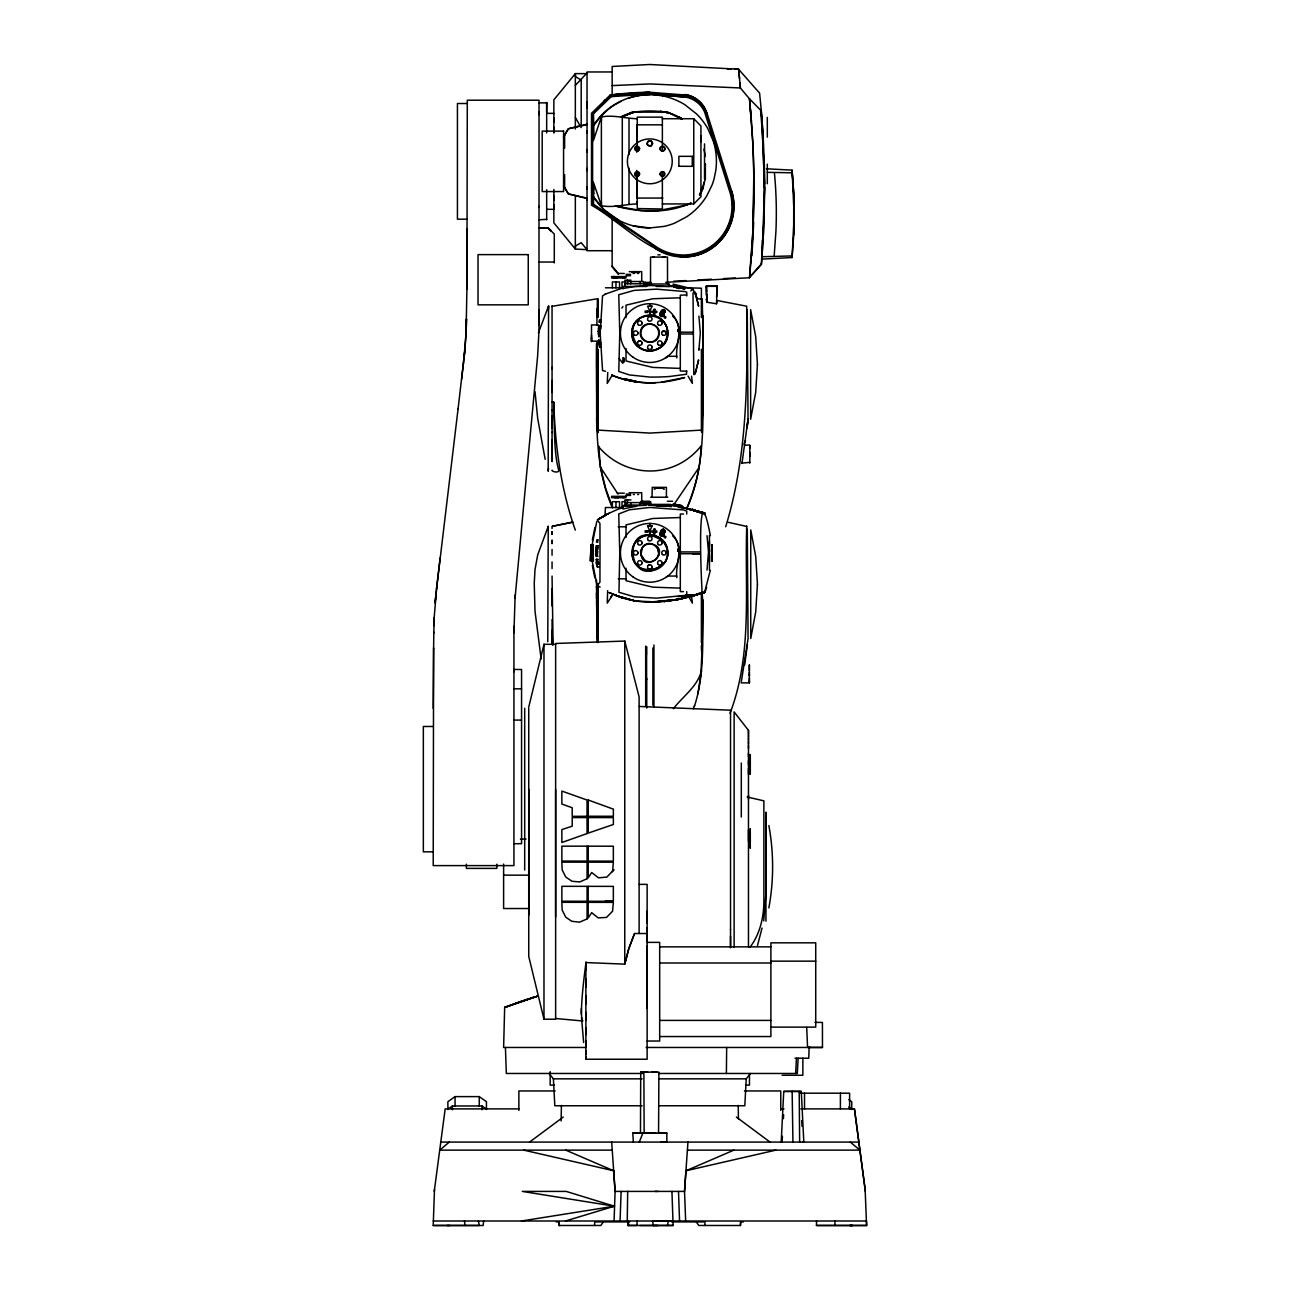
<?xml version="1.0" encoding="UTF-8"?>
<svg xmlns="http://www.w3.org/2000/svg" width="1290" height="1290" viewBox="0 0 1290 1290"><rect width="100%" height="100%" fill="white"/><g stroke="black" fill="none" stroke-linecap="round" stroke-linejoin="round"><path stroke-width="1.5" d="M483.637 1221.001L483.137 1225.484L433.214 1225.484L434.488 1189.461M513.936 671.687L513.936 669.478L521.563 669.478L521.563 843.708L513.936 843.708M513.936 632.809L515.049 598.205L537.624 355.959L538.978 331.03L539.043 100.201L467.303 100.201L466.916 289.137L467.303 228.604M528.739 915.142L528.739 789.158M539.043 114.713L539.043 111.795M539.043 325.274L539.043 309.632M539.043 207.464L539.043 206.287M539.043 102.861L546.67 102.861M539.043 219.784L546.67 219.364M546.67 111.891L546.67 105.506M552.056 410.575L552.056 367.36M552.056 644L552.056 637.099M552.056 619.539L552.056 641.872M552.056 588.595L552.056 606.106M552.056 539.994L552.056 543.542L552.056 540.945M552.056 432.215L552.056 461.498L552.056 439.809M552.056 409.72L552.056 432.569M552.056 392.434L552.056 380.389M575.308 530.109C560.876 489.039 554.99 445.566 553.829 402.206L552.056 402.125L553.732 402.061C554.603 423.265 553.539 452.871 558.828 470.56M553.845 208.867L553.845 204.82M553.845 200.353L553.845 195.499M553.845 132.354L553.845 127.178M553.845 122.324L553.845 117.858M553.845 113.81L553.845 99.846L575.34 73.611L587.031 73.643M555.635 917.029L555.635 789.496M585.87 1056.978L585.87 1059.235L647.129 1059.235L647.129 945.586M585.87 1054.462L585.87 1050.834M585.87 1046.255L585.87 1040.82M585.87 1034.612L585.87 1027.711M585.87 1020.245L585.87 1012.327M585.87 1004.071L585.87 995.638M585.87 987.124L585.87 978.691M585.87 970.467L585.87 962.566L624.763 964.13L628.81 948.569L634.551 933.525L647.129 933.525L647.129 942.377L659.674 942.377L659.674 1041.03L647.129 1041.03M587.031 200.24L587.031 71.982L612.153 71.95M587.031 189.114L587.031 186.969M587.031 170.635L587.031 168.393M587.031 151.833L587.031 149.592M587.031 133.354L587.031 131.225M587.031 108.07L587.031 101.668M591.513 340.689L591.513 339.657M591.513 339.851L591.513 337.69M591.513 338.835L591.513 336.222M591.513 335.884L591.513 335.013M596.544 587.788L596.528 580.29M597.351 425.345L597.351 422.636L598.189 432.634L597.351 422.556L597.351 431.182M597.351 388.967L597.351 341.366M597.351 624.618L597.351 638.792L596.609 601.221M597.351 617.249L597.351 612.589M597.351 607.687L597.351 601.092M597.351 594.222L597.351 583.725M597.351 350.3L597.351 419.089L597.351 402.029M627.488 280.172L627.488 283.768L627.391 281.526L643.533 281.526L643.533 283.768M630.794 283.768L630.794 281.526M639.114 933.525L639.114 696.923L624.763 641.066L555.635 643.468L555.635 1019.245L543.977 1019.181L528.739 956.438L528.739 708.274M640.13 504.841L640.13 502.6M645.677 705.759L645.677 646.113M646.758 708.081L646.758 678.459M647.129 931.525L647.129 927.72M647.129 923.06L647.129 911.175M650.079 315.147L649.902 311.374L647.58 306.182L649.563 306.182L650.063 303.714L650.079 306.182L652.047 306.182L649.741 311.374L649.741 315.147A17.931 17.931 0 0 0 634.325 342.14A17.931 17.931 0 0 0 665.301 342.14A17.931 17.931 0 0 0 650.079 315.147L650.079 310.938M649.563 530.674L649.563 534.882A17.931 17.931 0 0 0 634.325 561.876A17.931 17.931 0 0 0 665.301 561.876L667.172 557.393A17.657 17.641 -86.4 0 0 667.527 550.024C665.656 532.577 639.453 529.803 633.535 546.283C623.312 583.322 684.748 571.744 663.028 541.332C618.749 511.55 626.698 599.06 665.285 561.908A17.931 17.931 0 0 0 650.079 534.899L650.079 530.674M649.741 531.109L650.079 534.899M652.869 705.195L652.869 648.015M653.949 707.243L653.949 644.984M694.81 372.262L695.246 373.89L693.794 374.648L693.02 293.362L693.956 291.476L695.246 292.282L694.681 294.072M702.276 592.239L702.276 639.195L702.986 605.865M702.276 432.65L702.276 428.683M702.276 431.876L702.276 422.54L701.502 432.166M703.179 342.672L703.179 343.479M703.179 339.722L703.179 341.592M703.179 345.559L703.179 344.575M703.179 318.727L703.179 319.694M706.372 288.267L706.323 286.009L706.694 291.75M709.452 554.845L709.452 570.115M709.452 551.846L709.452 548.895M709.452 543.09L709.452 546.073M709.452 542.445L709.452 541.623M711.903 544.686L712.08 561.263L712.048 554.732L712.08 555.651M712.08 557.586L712.096 556.329M730.527 946.36L730.527 929.493M746.684 528.852L746.684 526.062M706.581 299.828L706.323 298.99L706.839 302.247L716.547 303.763L717.079 300.489L746.684 306.214L746.684 307.955C747.587 381.276 747.442 455.95 725.69 526.755M747.249 309.568L748.023 419.363L742.008 463.142L749.812 462.336M748.474 795.333L748.474 946.795M748.474 768.534L748.474 799.22M748.474 753.473L748.474 774.452M748.474 748.555L748.474 741.282M748.474 740.25L748.474 734.978M748.474 734.3L748.474 730.382L734.123 711.903L734.123 947.183M748.474 730.382L748.474 732.301M747.313 530.029L748.071 638.534L741.169 682.878L749.361 682.878L749.361 667.93M749.361 672.187L749.361 673.267M749.812 456.079L749.812 455.805M749.812 452.355L749.812 455.838L749.812 453.596M749.812 448.178C752.586 440.664 740.283 450.258 745.507 440.567M745.878 1085.132L749.458 1085.132L749.474 1073.602M750.264 839.838L750.264 847.998L750.264 828.97L750.264 841.532L750.264 835.404M750.264 767.163L750.264 774.081L750.264 754.94L750.264 773.307M765.954 815.554L765.954 812.378L765.809 895.325L763.745 920.834M765.841 815.07L765.841 812.313L765.954 921.173M767.308 164.153L767.308 183.728M552.056 470.221C550.637 469.931 555.426 473.575 558.618 471.366M601.398 202.175L601.382 205.739C613.653 208.013 625.263 204.191 637.26 203.933L637.26 201.369M667.527 283.994L667.494 257.081L650.547 257.081L650.515 283.994M700.922 141.852L700.938 135.966M703.179 349.267L703.179 350.251L703.179 315.921L703.179 316.921M705.356 156.509L703.985 149.06M749.812 445.356L749.812 446.388M750.264 757.101L750.264 754.989M433.214 708.436L433.601 647.919L433.214 865.606L513.936 865.606L513.936 626.295M547.766 641.759L548.234 526.368L537.737 554.764L535.028 569.454L534.237 583.274L535.011 611.218L541.155 659.013M658.561 1133.104L658.9 1072.119L640.727 1072.119L640.469 1133.104L655.723 1133.104M649.886 534.882L649.886 531.141L652.047 525.917L650.079 525.917C649.241 519.548 651.498 528.174 647.58 525.917L649.821 531.303M749.361 682.878L749.361 678.024M548.556 308.874L548.572 305.988L538.398 332.885M591.578 554.732L591.497 557.087L591.223 554.781M703.034 605.123C700.776 581.838 696.487 463.658 710.371 535.656M548.234 527.739L548.234 526.368M596.641 343.801L596.577 376.519M649.563 306.182L649.902 303.714M703.034 599.947C701.889 635.438 705.63 672.042 694.391 706.356M716.547 303.763L716.982 286.332L706.42 286.332L706.823 300.635M748.474 756.44L748.474 745.33M738.67 69.644L740.396 87.978L749.522 98.862L751.409 121.083A526.61 299.377 90 0 1 753.779 177.069L752.86 231.41L749.506 277.753L665.737 282.333M738.235 1105.401L738.428 1119.027M592.771 544.686L592.594 560.973L592.545 544.686M726.399 1073.474L726.657 1047.464M761.81 117.39L764.615 186.566L762.148 254.807L761.374 264.369L749.506 277.753L751.409 255.42A525.836 299.586 90 0 0 752.876 143.529L749.522 98.862L761.277 110.843L763.116 136.369M433.601 648.128L433.827 632.197M466.916 288.783L466.045 334.513L463.497 362.99M627.246 1221.001L627.682 1191.412M703.179 344.817L703.179 347.445M753.876 188.856L753.247 221.977M433.811 633.035L434.166 617.684M597.27 553.442L595.577 553.636L596.351 556.587L596.061 549.556L597.883 549.33M466.351 325.935L466.48 318.807L466.045 334.513M614.088 1221.001L615.088 1191.412L613.685 1170.772L565.746 1150.132M658.739 553.668L657.658 548.492L654.997 545.509M702.276 350.799L702.276 419.347L703.066 354.234M581.338 1008.603L581.322 1014.069M686.667 295.926L686.764 292.233L684.974 291.54L656.449 289.154L634.196 290.395L618.781 294.733L619.764 333.094L618.781 371.456L629.439 374.939L649.805 377.067A64.806 17.705 -1.4 0 0 669.639 376.486L686.49 374.229L686.683 370.972M716.611 296.877L717.079 286.009L717.03 288.267M759.6 93.444C765.647 150.188 765.938 207.497 761.374 264.369L761.406 264.16M433.214 1221.001L866.412 1221.001L866.654 1225.484L816.457 1225.484L816.57 1221.001M700.986 673.138L702.195 644.968M761.423 259.145L792.076 257.532L793.705 235.167L793.753 193.581L792.076 170.151L766.405 168.78M686.699 514.033L686.78 511.13L683.313 509.921L649.821 507.454L629.407 509.808L618.749 513.952L619.764 552.829L618.974 592.287L634.229 596.786L656.449 598.157L684.829 595.416L686.78 594.529L686.699 591.626M703.179 324.596L703.179 326.451M598.721 446.856C625.166 478.026 673.412 480.251 700.889 446.211C700.905 467.448 694.939 488.152 687.006 507.696M433.924 625.666L434.15 617.781M742.024 462.288L742.008 463.142M806.702 1027.404L807.572 1047.464M597.077 317.421L597.351 309.697L597.351 316.34M623.812 358.588L623.683 362.442L623.844 357.733M466.351 325.806L465.045 348.719L458.047 409.107M622.941 357.653L622.747 363.296L619.152 358.427M620.071 1221.001L621.119 1191.412M680.249 554.603L680.249 551.056M793.705 235.167L793.753 193.581M809.136 1047.464L808.765 1058.219L795.027 1058.219M593.997 184.873L593.819 189.598M593.674 192.952L593.497 204.175L655.949 246.583A48.697 48.697 0 0 0 729.737 191.63L704.55 111.891A25.655 25.655 0 0 0 685.651 97.105L649.821 94.073L611.154 96.653L593.497 113.778L593.997 137.869M561.134 1120.978L561.408 1105.401M597.157 314.808L597.351 310.745M637.163 1221.001L636.954 1225.452L627.859 1225.484L628.182 1221.001L628.794 1225.484L673.122 1225.468L671.945 1191.412M599.947 331.901L598.238 331.659L598.641 326.064L601.237 326.064M763.357 235.667L764.615 187.614M781.208 1142.085L783.74 1091.421L792.157 1091.356L801.284 1091.421L803.815 1142.085L802.961 1142.085M795.656 1073.474L796.43 1058.219M704.985 170.941L705.372 163.685L705.356 179.278L699.696 194.822M750.57 1073.474L746.233 1078.843L744.814 1105.756L659.464 1105.756M696.31 1221.904L698.777 1225.484L740.46 1225.484L740.637 1221.904L743.379 1221.904M740.46 1225.484L740.637 1221.904M798.123 1058.219L797.301 1073.474L658.642 1073.474M782.046 1142.085L782.385 1136.216M783.417 1118.656L783.643 1114.754M660.996 534.366C664.995 530.287 659.867 536.995 662.367 535.076M434.15 617.975L436.649 587.95L458.127 408.43M597.383 554.539L597.77 551.217L595.625 551.394L595.803 548.589L596.077 545.799L597.947 545.799M669.962 505.551C672.106 507.712 640.953 504.793 649.87 504.39L670.445 504.39M599.157 327.999L599.286 326.064M591.981 545.557L596.77 521.579M594.529 1225.484L594.771 1221.904L629.617 1221.904M733.881 1150.132L685.941 1170.772L684.538 1191.412L685.651 1221.001M687.957 1142.085L684.506 1191.412L615.088 1191.412L611.686 1142.085M774.21 255.356L775.919 231.41A404.786 389.854 87.2 0 0 774.468 173.441M597.028 547.734L597.157 545.799L598.544 545.799M637.824 333.771L637.905 332.739M641.969 323.774L642.033 322.758M641.969 343.753L642.033 342.721M651.95 347.897L652.031 346.865M637.824 553.507L637.905 552.475M641.969 543.509L642.033 542.493M641.969 563.488L642.033 562.472M661.947 323.774L662.012 322.758M661.947 343.753L662.012 342.721M666.075 333.771L666.156 332.739M651.95 567.632L652.031 566.6M661.947 543.509L662.012 542.493M661.947 563.488L662.012 562.472M666.075 553.507L666.156 552.475M596.061 549.556L596.206 547.734L598.415 547.734M765.841 858.882L765.841 851.158M597.431 549.556L597.576 547.734M612.685 870.766L613.347 862.204L588.224 862.171L588.208 877.829L591.675 872.508L598.496 877.813L606.864 877.087L613.943 869.686L611.686 872.153M750.877 262.499L751.409 255.501M664.028 531.029L665.253 531.996L665.366 531.141C661.028 523.869 656.675 540.413 663.899 535.318C665.237 532.512 658.69 528.191 665.269 531.996L663.399 529.303M834.727 1225.468L835.098 1221.001M515.049 598.205L515.355 594.577M548.508 468.383L548.185 471.237L548.572 305.988M635.131 286.445L622.909 288.492M622.876 288.799L623.086 286.445L646.693 286.445M600.124 587.063L597.318 585.708L599.947 582.129L599.995 552.813L599.947 523.514L597.318 519.951L605.042 515.226L605.413 507.534L622.957 507.534M792.076 257.532L794.205 216.607L792.076 170.151L793.769 193.758M435.101 602.656L435.746 595.916M435.085 602.946L436.649 587.934M662.721 313.099L662.673 315.034L660.996 314.631L662.06 312.922L662.979 314.373L661.19 315.163M464.223 356.733L465.045 348.735M701.567 431.666L701.679 430.521M701.534 651.901L702.276 643.033L702.276 647.644M436.584 588.498L440.116 557.925M461.594 379.341L463.513 362.829M747.41 644.484L744.669 664.947M434.246 1191.412L445.179 1108.9L518.87 1108.9M599.528 322.242L599.802 320.178M706.323 294.975L706.323 289.589M597.318 541.977L597.625 539.913M658.513 554.99L658.303 556.345L659.013 552.717M768.856 907.918C773.855 880.748 773.839 852.722 768.856 825.552M702.695 405.786L702.405 416.251M598.431 331.901L598.737 336.851L598.689 327.999L601.092 327.999M665.35 311.632C657.223 309.955 667.51 312.454 663.092 316.389C655.014 317.082 663.882 305.762 665.285 311.1M710.322 570.325L704.534 592.578L678.072 599.399L649.596 602.107L657.062 601.93L653.256 602.043M705.195 591.804L705.05 590.82M575.34 247.809L575.566 246.616M697.842 693.939L701.486 670.639C697.664 686.361 682.91 696.374 673.348 708.694M699.148 348.881L698.857 350.203L700.325 333.094L698.922 316.179M701.921 428.151L702.131 425.249M592.352 540.107L594.916 527.578M667.43 1225.484L668.333 1221.033L672.316 1221.001M704.421 181.842L703.211 187.743L699.809 194.548M661.56 532.899L662.963 533.093L662.221 535.189M695.632 372.31L698.616 359.878L695.31 373.229M664.157 315.066L664.124 313.067A1.838 1.838 0 0 0 662.802 312.051C660.528 311.18 664.56 310.358 665.269 312.261C662.367 302.86 655.981 321.661 664.157 315.066L663.673 315.889M528.739 707.097L543.977 644.307L555.635 644.307M762.051 928.074L757.504 945.441M595.883 551.62C597.044 549.024 596.319 558.022 595.916 553.426M706.646 587.192L705.146 591.949L691.859 596.27L678.072 599.447L653.482 602.107L678.072 599.447L704.663 592.513L691.859 596.125L700.164 592.884M597.351 414.719L597.351 419.089M765.841 814.135L765.841 812.652M593.319 140.707L601.382 116.938C613.653 114.665 625.263 118.487 637.26 118.728M693.31 708.823L694.536 705.549M687.135 507.986C707.968 460.788 701.825 408.269 703.098 358.185A66.048 1.725 90 0 0 702.453 312.454L702.276 298.748M730.043 713.257C752.57 654.385 744.733 589.627 746.684 527.997M639.26 1142.069L642.888 1133.088L632.777 1133.104L633.374 1142.085M707.001 570.099L708.516 552.072L707.049 535.705M699.986 194.403L702.856 188.856M634.551 933.525L628.81 948.569L624.763 964.13L624.763 641.066M705.033 514.839L705.195 513.855M642.13 548.202L641.033 554.652L644.629 560.134M577.63 126.436L568.39 128.774L563.569 136.772L568.39 128.774L587.031 124.662M612.573 374.681L607.235 383.404L607.751 372.488M699.18 467.27L673.702 504.841M662.399 530.883L661.738 531.932L663.737 532.286L664.366 533.738L662.544 536.366M621.877 308.1L622.876 306.552M593.497 125.791L600.801 116.261L608.558 109.053A67.145 67.145 0 0 1 615.298 104.377L620.942 101.313M750.151 947.054C760.794 932.896 764.309 914.836 763.874 897.437L763.874 800.832L747.168 796.994M603.317 1221.904L600.85 1225.484L559.167 1225.484L558.989 1221.904L556.248 1221.904M669.026 285.235L684.651 288.637L673.38 286.332L679.185 287.444M699.422 194.774L701.486 191.904M610.783 596.818L611.621 595.77M587.031 72.998L575.34 85.366M662.189 531.158L663.786 530.641M661.689 532.802L661.286 534.995M752.054 274.383L761.423 263.934M690.747 290.895L693.214 289.105L694.036 292.266M597.867 556.442L596.98 554.313M661.689 529.738L659.674 534.544L662.657 536.334M691.295 510.034L692.601 508.889M678.879 166.345L678.879 156.332L692.504 156.332L692.504 166.345L678.959 166.265M692.504 156.332L692.504 166.345M662.367 203.933L693.762 203.933L700.938 196.757L700.938 125.904L693.762 118.728L662.367 118.728M707.162 113.859A27.832 27.832 0 0 0 688.376 95.25L649.821 92.283L610.267 94.96L591.513 113.31L591.513 205.223C627.101 224.799 672.38 281.059 716.095 244.923C731.253 231.894 737.509 210.141 731.624 191.033L707.226 113.826L703.889 106.764A27.767 27.558 14.2 0 0 692.101 96.605M604.107 100.991L605.252 99.862M685.796 96.234A26.493 26.493 0 0 1 703.002 107.376L705.388 111.569L730.575 191.355A49.584 49.584 0 0 1 655.433 247.325L592.61 204.659L592.61 113.391L610.734 95.815L649.821 93.186L685.796 96.266M449.307 1142.085L439.729 1150.132L612.234 1150.132M687.651 204.836L659.013 210.496L640.743 210.496L615.185 205.981C639.775 212.64 667.607 213.93 691.118 202.901L690.118 203.627M529.577 1142.085L563.23 1117.075M667.478 356.556L665.43 357.975L667.817 356.298L676.815 356.298M486.443 1109.545L486.443 1101.692L479.267 1096.613L455.064 1096.613L447.888 1101.692L447.888 1109.545M447.888 1109.142L452.371 1105.965L481.96 1105.965L486.443 1109.142M666.043 577.307L667.817 576.05L676.815 576.05M638.276 341.447L639.921 340.834M662.399 331.466L665.656 331.643M648.273 565.326L649.902 564.714M597.673 519.596L609.267 513.097M622.925 507.938C620.538 506.857 591.981 521.886 600.124 518.596M575.34 246.084L581.193 242.665L587.031 249.68L575.34 249.067L553.845 222.831L553.845 189.453M601.85 517.596L605.3 515.613M621.667 116.777L634.503 112.085A50.229 50.229 0 0 0 621.312 116.713M592.61 204.659L593.497 204.175M605.881 293.701L604.881 294.249L622.957 287.928M606.074 514.646L607.767 513.759M622.635 116.842L631.874 112.133L667.881 112.133L682.007 119.325M661.593 529.819L663.495 529.319M622.699 116.471L634.116 112.133A106.586 106.57 0 0 1 665.543 112.133L670.526 113.488A50.326 50.326 0 0 1 681.539 118.551M521.176 1001.185L504.664 1007.426L503.616 1047.464L585.982 1047.464M537.269 996.219L504.664 1007.426L533.609 997.251M704.404 592.642L691.924 595.867M505.196 1007.184L538.446 995.912M613.202 594.013L607.235 603.139L607.671 590.643M523.885 1000.282L526.917 999.299M628.907 98.105C639.711 94.541 651.45 93.799 662.609 95.976M664.011 601.462L678.072 599.447L705.001 592.207C676.589 601.575 644.194 607.397 615.62 595.383L633.584 600.64M691.859 596.254L704.904 592.32L678.072 599.318M565.488 1221.001L614.363 1206.215L566.181 1191.412L522.305 1191.412L614.363 1206.215L521.499 1221.001M530.255 998.25L537.865 996.057M691.859 595.835L704.259 592.691L703.115 592.61M577.565 126.452L587.031 124.195M683.297 256.968L706.211 251.486L724.174 236.247L733.301 214.527L731.624 191.033A50.697 50.584 -22.8 0 1 716.176 244.745M685.941 1170.772L775.871 1150.132M678.072 599.399L685.022 597.818M682.652 598.366L664.092 601.446L675.105 599.915M572.728 522.015L552.056 526.368L572.728 522.256M552.056 306.327L597.351 298.764L597.351 308.084M661.706 382.082L684.651 377.551C660.851 384.807 634.696 384.984 611.557 375.116C625.586 380.598 640.743 383.646 655.836 382.662M685.006 595.722L691.859 594.706L678.072 596.69M644.129 284.381L645.806 284.155L643.92 284.042M635.486 286.445L651.305 285.493L669.333 286.461M644.323 503.955L650.773 503.503M640.34 503.423L648.902 502.874M645.161 503.632L643.758 503.745M645.806 283.526L644.661 283.671L650.837 283.752M648.015 504.471L648.951 504.39L648.032 504.39M640.453 502.262L650.708 501.81M610.267 94.96L649.821 92.283A290.121 286.299 -18.8 0 0 612.153 94.815L612.153 66.467L649.821 64.5L731.156 68.838M620.506 95.154L610.734 95.815L611.154 96.653M626.376 94.767L649.821 93.186M604.413 294.829L602.543 295.829L600.189 333.239L602.559 370.536L605.542 371.359M673.832 281.204L685.828 280.591M697.793 279.962L711.612 279.237M723.48 278.608L735.332 277.995M633.035 225.782L649.821 227.943L664.14 226.379A66.693 66.693 0 0 0 674.622 223.154L686.748 216.752A66.693 66.693 0 0 0 696.535 208.803L697.68 207.642A66.548 66.548 0 0 0 706.968 195.532L712.08 184.97A67.403 67.403 0 0 0 714.063 178.859L715.74 170.78A66.548 66.548 0 0 0 715.224 148.769L715.144 148.366A67.08 67.08 0 0 0 713.257 141.045L707.807 128.597A66.548 66.548 0 0 0 696.487 113.859L684.861 104.7A68.531 68.531 0 0 0 678.734 101.33A70.063 70.063 0 0 0 673.38 99.04L671.687 98.427A66.693 66.693 0 0 0 662.576 95.815M612.153 85.608L649.821 83.931L740.396 87.978L739.976 83.044M686.683 294.959L680.314 295.2L680.314 370.988L686.683 371.214M680.314 368.408L652.821 367.424L626.021 360.99L626.021 348.477M680.314 588.143L652.821 587.16L626.021 580.726L626.021 568.213M645.048 284.864L649.837 284.719M656.916 601.995L635.406 600.979L615.62 595.383M649.886 306.182L652.047 306.182M650.515 602.14L646.193 602.091M792.237 255.92L762.003 256.726L762.39 240.182M683.458 514.017L680.314 514.049L680.314 591.61L683.458 591.642M644.79 504.841L644.79 502.6L646.08 502.6M648.999 502.6L650.628 502.6L626.15 502.6L626.15 504.841M783.74 1091.421L801.284 1091.421M657.9 1225.484L639.872 1225.5M622.909 277.931L624.15 277.931M649.886 315.147L649.563 310.938M650.692 497.214L667.752 497.214M665.35 257.081L662.447 257.081M626.118 274.351L630.616 274.351M613.266 277.931L617.555 277.931M657.932 488.249L656.852 488.249M661.867 488.249L656.594 488.249M663.528 488.249L661.157 488.249M626.118 494.086L630.616 494.086M614.475 497.666L618.652 497.666M622.909 497.666L624.15 497.666M648.08 502.6L649.692 502.6M653.143 1225.5L673.122 1225.468M849.594 1225.5L852.529 1225.484L850.481 1225.484M467.303 103.506L457.434 103.506L457.434 219.171L467.303 219.171M546.67 113.359L553.845 113.359L553.845 133.047M637.26 124.824L662.367 124.824M662.818 198.063L636.809 198.063L636.809 179.552M546.67 209.319L553.845 209.319M548.024 227.798L539.043 227.798L548.008 227.814L551.153 230.942L548.024 227.798L554.297 234.087L554.297 262.902M612.153 250.712L587.031 250.712L587.031 198.483L577.565 196.225M657.9 254.839L660.125 254.839M539.043 262.031L554.297 262.031M629.214 271.658L641.711 271.658L641.727 281.526M631.907 272.545L639.018 272.545M624.296 273.448L617.975 273.448M633.277 273.448L634.341 273.448M637.647 273.448L638.631 273.448M630.616 275.689L626.118 275.689M611.476 276.592L620.442 276.592M621.119 276.592L626.424 276.592M611.476 277.931L620.442 277.931M621.119 277.931L626.069 277.931M630.939 280.172L624.908 280.172L624.908 286.445M625.602 281.962L622.006 281.962L622.006 287.799M644.678 282.413L645.758 282.429M650.853 282.413L644.855 282.413M625.15 283.768L645.774 283.768M648.709 283.994L669.333 283.994M706.372 286.09L717.03 286.09M656.336 286.445L672.235 286.445L668.72 285.864M605.429 287.799L622.957 287.799M600.898 320.178L599.334 320.178L599.06 322.242L601.398 322.242M598.689 324.951L591.513 324.951L591.513 341.528L591.513 340.463M598.641 326.064L600.382 326.064M677.621 329.482L678.959 329.482L679.137 331.498L677.621 331.498M677.621 329.708L678.991 329.708M677.621 331.272L679.137 331.498M680.314 332.191L693.391 332.191M680.314 333.981L693.391 333.981M598.689 341.237L591.513 341.092M601.237 344.446L598.931 344.446L598.77 339.705L599.802 344.446M598.689 342.511L600.995 342.511M599.253 344.446L599.657 347.236L601.301 347.236M662.351 488.249L654.401 488.249M654.159 489.152L655.03 489.152M663.431 489.152L664.318 489.152M629.214 492.732L641.711 492.732L641.743 502.6M617.297 493.183L624.296 493.183M633.277 494.522L634.341 494.522M637.647 494.522L638.631 494.522M630.616 495.425L626.118 495.425M611.476 496.328L620.442 496.328M621.119 496.328L626.424 496.328M611.476 497.666L620.442 497.666M621.119 497.666L626.069 497.666M630.939 499.907L624.908 499.907L624.908 506.196M641.162 501.262L649.821 501.262M667.349 501.262L672.703 501.262M625.602 501.697L622.006 501.697L622.006 507.534M624.247 504.841L646.677 505.309L624.247 506.196M649.757 523.45L649.563 525.917L647.58 525.917M618.249 526.82L625.989 526.82M598.205 539.913L596.835 539.913L596.544 541.977L597.915 541.977M591.207 544.686L590.336 560.973L590.997 544.686L591.562 561.263L592.013 544.686M592.916 548.734L592.852 554.587M677.621 549.218L678.959 549.218L679.137 551.233L677.621 551.233M677.621 549.443L678.991 549.443M592.029 550.669L593.126 544.686L593.368 560.973L592.819 558.102M677.621 551.007L679.137 551.233M595.625 551.394L596.996 551.394L597.077 549.991A82.947 81.496 0.2 0 1 597.447 545.799M680.314 551.926L699.599 551.926M692.246 553.716L699.615 553.716L680.314 553.716M592.046 554.716L592.787 560.973M598.028 559.441L596.286 559.441L596.56 562.247M591.884 560.973L591.852 544.686M598.302 562.247L596.093 562.247L596.335 564.182L599.189 564.182L599.06 563.214M598.979 566.971L597.222 566.971L596.786 564.182M513.936 688.828L521.563 688.828M513.936 720.094L521.563 720.078M433.214 726.48L423.346 726.48L423.346 851.835L433.214 851.835M520.434 839.113L526.03 839.113M503.616 875.152L528.739 875.152M639.114 884.376L647.129 884.376L647.129 1008.441M528.739 908.531L503.616 908.531L503.616 864.074M659.674 946.86L770.888 946.86M770.888 961.147L815.731 961.147M659.674 963.001L770.888 963.001M659.674 1020.406L770.888 1020.406M770.888 1027.13L815.731 1027.13L815.731 942.829L770.888 942.829L770.888 1036.547L659.674 1036.547M815.006 1022.389L822.423 1022.422L822.472 1047.464L808.669 1047.448L810.41 1047.464M646.145 1047.464L822.472 1047.464M642.694 1073.474L506.325 1073.474L505.422 1047.464M782.143 1075.263L802.864 1075.263L802.864 1058.219M549.056 1073.474L553.394 1078.843L642.13 1078.843M659.416 1078.843L746.233 1078.843M554.523 1085.132L550.169 1085.132L550.169 1071.668M555.135 1090.953L518.87 1090.953L518.87 1110.432M744.491 1090.953L780.756 1090.953L780.756 1110.432M800.848 1093.194L849.61 1093.194L849.61 1108.9M642.081 1105.756L554.813 1105.756L553.394 1078.843M780.756 1108.9L783.981 1108.9M800.848 1108.9L854.448 1108.9L865.139 1189.461L866.412 1221.001M632.777 1133.104L640.179 1133.104M660.932 1142.085L666.849 1142.085L666.849 1133.104L644.145 1133.12L643.871 1072.119M440.793 1142.085L858.834 1142.085M687.393 1150.132L859.898 1150.132L850.32 1142.085M671.655 1221.904L704.856 1221.904L705.098 1225.484M433.214 1225.484L479.348 1225.484L478.364 1221.001M652.692 257.081L654.095 257.081M634.164 271.658L635.47 271.658M613.266 276.592L614.475 276.592M598.238 331.659L599.689 331.659M598.205 333.917L599.64 333.917M659.674 488.249L660.948 488.249M652.047 525.917L650.079 525.917M640.727 1072.119L647.741 1072.135M651.789 1072.119L656.82 1072.119M658.642 1133.088L666.849 1133.104M655.159 1191.412L658.206 1191.412M668.333 1221.033L652.53 1221.001L653.417 1225.484M560.199 1225.484L559.183 1225.484L558.989 1221.904M816.457 1225.484L866.654 1225.484L866.412 1221.001M447.178 1225.484L449.984 1225.5M599.657 347.236L599.463 344.446M595.577 553.636L596.947 553.652M618.249 578.791L625.989 578.839M792.334 172.812L767.356 172.344M605.155 901.226L612.718 901.275M596.286 559.441L597.657 559.441L597.931 562.247M627.859 1225.484L628.794 1225.484M686.167 287.735L701.389 288.202L701.389 317.421M680.314 297.78L652.821 298.748L626.021 305.182L626.021 317.711M680.314 517.516L652.821 518.483L626.021 524.917L626.021 537.446M661.286 505.68L656.578 505.487L671.477 506.519L668.22 506.196M639.114 706.452L730.527 710.193L730.527 929.735M644.016 282.865L649.821 283.171M649.821 94.073L685.635 97.153M734.478 68.934L738.638 69.305L759.552 93.09M555.635 1018.503L582.854 1021.003M698.18 298.78L701.389 299.135M678.072 507.196L684.974 508.373M670.478 505.245L673.396 505.583L672.719 505.035M671.235 505.1L678.266 506.325L675.105 505.745M671.074 505.067L678.266 506.325M728.431 522.337L746.684 526.433M684.845 507.857L678.072 506.583L704.775 513.226L678.072 506.212L704.888 513.323L678.072 506.212M667.494 504.68L669.026 504.971M676.895 504.696L682.104 505.728L673.251 503.842M623.796 379.292L636.647 381.937L623.796 379.212M635.406 600.979L620.006 596.947M673.187 284.106L693.214 289.105M694.101 510.501L699.664 512.436L691.924 509.792L704.243 512.952L678.072 506.244L704.985 513.436M628.907 379.808L636.647 381.534L623.796 378.567L627.198 379.405M678.072 506.244L705.082 513.565M523.756 1150.132L613.685 1170.772M673.38 285.88L684.651 288.75L673.38 285.864L684.651 288.75L673.396 286.864L684.651 288.847L672.719 285.3M577.63 196.225L568.39 193.903L563.569 185.905L568.39 193.903L587.031 198.112M691.859 509.808L704.082 512.92M703.485 513.984L691.859 509.727L704.388 513.001L691.859 509.534L704.663 513.146L691.859 509.615M673.38 286.719L679.088 288.557M691.859 509.727L699.664 512.436M662.802 531.786L663.737 532.286M592.61 113.391L593.497 113.778M670.526 113.488L682.055 118.841L678.959 117.035L680.475 117.89M619.023 220.397L604.123 209.819L593.497 196.886A66.693 66.693 0 0 0 649.773 227.959M575.34 76.594L581.193 79.996L581.193 125.662M848.868 1099.661L851.739 1101.692L851.739 1109.545M848.756 1107.03L851.739 1109.142M736.397 1117.075L770.049 1142.085M672.525 316.018C685.135 326.773 674.944 344.494 676.815 357.959M672.525 535.753C685.135 546.525 674.944 564.23 676.815 577.694M650.918 282.752L649.757 282.429L649.773 283.752M618.41 274.351L612.153 266.853L612.153 219.236M612.153 266.095L618.41 273.625M688.022 376.051L692.391 383.404L691.569 376.212M688.844 596.818L692.391 603.139L691.569 595.948M618.104 494.183L600.447 467.27L598.737 446.211M661.302 315.276L661.689 313.067L663.076 313.744M575.34 117.471L581.193 127.645M661.512 321.645L661.98 322.581M612.202 507.244C592.433 462.288 597.544 412.478 596.512 364.731A66.048 1.725 90 0 1 596.609 343.172M612.637 507.728L605.687 488.523L600.447 467.27M593.319 181.971L601.382 205.739L601.382 116.938L601.398 120.502M591.981 560.102L596.77 584.08M597.077 631.1L597.351 632.132M697.084 299.393L695.375 292.894L698.551 305.988M695.471 293.088L698.6 306.182M545.17 459.337L537.72 418.669L535.011 391.644M592.352 565.552L594.884 577.985M575.34 74.868L575.566 76.062M597.593 566.971L597.157 564.182M854.448 1108.9L865.38 1191.412M600.398 344.446L600.14 342.511M597.802 564.182L597.463 562.247M678.959 329.482L679.137 331.272M678.959 549.218L679.137 551.007M464.513 1221.001L464.997 1225.468M596.915 562.247L596.641 559.441M583.644 1042.514L581.5 1017.423M738.686 69.708L738.638 69.305A600.559 200.273 90 0 0 727.399 68.951M738.896 71.805L739.573 78.69M597.189 313.567L597.351 315.195M749.522 98.862L751.409 121.083M596.738 393.95L597.351 413.316M801.719 1120.607L802.058 1126.46M553.104 644.968L552.056 576.082M700.986 448.436L700.889 446.211M552.539 644.855L552.056 630.23M678.508 1191.412L679.556 1221.001M596.996 408.64L597.157 414.042M764.325 165.668L764.293 164.04L764.599 183.728M765.954 895.325L765.841 866.783M706.743 294.072L706.839 302.247M596.996 642.485L596.512 586.579M792.157 1091.356L792.931 1142.085M596.754 429.006L596.625 417.67M799.203 1091.405L799.639 1142.085M596.528 592.819L596.56 598.995M749.361 670.606L749.361 664.979L749.361 667.269M749.361 681.168L749.361 682.071M709.452 561.988L709.452 535.543M750.264 761.616L750.264 772.097M749.812 463.142L749.812 446.904M748.474 841.209L748.474 829.744M748.458 760.568L748.474 764.857M652.063 497.214L652.208 487.362L666.414 487.362L666.414 497.214M546.67 105.183L546.67 102.587L546.67 132.886M840.403 1093.194L840.403 1108.9M804.525 1093.194L804.525 1108.9M767.308 117.39L767.308 137.127M750.264 755.827L750.264 764.325M748.474 732.784L748.474 736.961M748.474 737.832L748.474 744.137M741.299 763.003L741.299 817.038M730.527 936.153L730.527 947.795M712.08 544.686L712.161 560.973M704.534 143.851L704.534 178.826M701.389 349.235L701.389 430.118L649.821 433.085L598.238 430.118L598.238 349.397M701.389 592.271L701.389 642.533M701.389 645.71L701.389 649.386M693.762 118.728L693.762 203.933M662.367 150.93L662.367 117.148L637.26 117.148L637.26 150.93M662.367 171.747L662.367 208.77L661.141 208.98L637.26 208.545L637.26 171.747M646.758 646.725L646.758 654.885M640.13 281.526L640.13 283.768M636.809 124.614L636.809 143.126M636.809 146.802L636.809 152.252M636.809 170.409L636.809 177.681M630.81 502.6L630.81 504.841M629.004 118.728L629.004 154.59M629.004 168.087L629.004 203.933M627.488 499.907L627.488 503.052M622.28 116.487L622.28 206.174M619.539 287.799L619.539 281.962L612.363 281.962L612.363 287.799M619.539 507.534L619.539 501.697L612.363 501.697L612.363 507.534M615.959 281.962L615.959 287.799M615.959 501.697L615.959 507.534M598.238 298.845L598.238 317.437M598.238 584.209L598.238 642.533M597.351 584.209L597.351 625.36M585.87 962.566L585.87 1059.235M575.34 73.611L575.34 129.016M575.34 195.58L575.34 249.067M564.617 135.047L564.617 148.076M564.617 174.602L564.617 187.631M552.056 305.843L552.056 368.924M552.056 416.09L552.056 422.41M552.056 423.862L552.056 428.377M552.056 527.223L552.056 528.481M552.056 549.459L552.056 555.216M552.056 561.956L552.056 568.535M546.67 189.743L546.67 219.784M543.977 644.307L543.977 1019.181M524.691 708.274L524.691 870.04M496.892 864.203L496.892 868.396L466.367 868.396L466.367 864.203M481.96 1105.965L481.96 1109.771M479.267 1096.613L479.267 1106.32M455.064 1096.613L455.064 1106.32M452.371 1105.965L452.371 1109.771M593.368 125.662A66.693 66.693 0 0 1 649.773 94.573M593.851 189.985A103.603 5.466 90 0 1 593.706 193.339M716.273 244.858A50.616 50.326 -33.9 0 1 654.836 248.212M684.506 94.509A26.445 26.106 19.3 0 1 692.069 96.653M760.632 111.005A524.82 304.23 90 0 1 763.986 187.614M753.65 222.025A526.9 299.844 -90 0 1 751.796 255.597M582.532 1020.616A106.506 8.159 -80.1 0 1 586.063 961.985M599.866 328.853A82.947 81.512 0.5 0 1 600.14 326.064M703.018 350.945A67.273 1.677 90 0 1 703.05 354.395M646.596 679.749A775.951 7.998 -90 0 1 646.596 655.691M596.851 325.209A66.048 1.725 90 0 1 597.351 308.084A66.112 1.725 -90 0 0 597.093 315.534M596.706 394.337A66.629 1.774 -90 0 1 596.544 376.696M588.176 902.339L588.176 917.964L591.675 912.675L598.141 917.883L606.526 917.416L612.573 911.208L613.347 902.371L588.176 902.339M588.272 800.026L588.272 816.248L613.363 816.264L613.363 809.136L588.272 800.026M588.192 886.343L588.176 901.258L613.347 901.291L613.347 886.375L588.192 886.343M588.24 846.176L588.224 861.091L613.347 861.123L613.347 846.208L588.24 846.176M588.256 817.586L588.256 833.098L613.363 824.487L613.363 817.602L588.256 817.586M639.518 148.269C635.986 157.041 632.697 141.126 639.518 148.269M660.109 173.747C664.527 182.422 666.204 166.249 660.109 173.747M702.276 310.116L702.276 316.179L702.276 310.116M749.361 674.122L749.361 675.492L749.361 674.122M552.072 531.722L552.056 534.399L552.072 531.722M667.752 332.433C669.655 354.976 632.777 357.12 631.939 334.626C629.73 306.536 675.412 311.664 666.221 339.222A16.963 16.963 0 0 1 659.932 347.365C636.115 363.474 619.313 320.355 647.306 315.744C657.11 313.115 667.736 322.242 667.752 332.433M639.534 173.763L637.131 176.44L634.728 174.36L636.905 171.618L639.534 173.763M660.141 148.221C659.416 151.769 665.43 151.881 664.898 148.302L662.496 146.238L660.141 148.221M757.44 364.473L755.682 392.418L750.635 419.25L750.635 309.648L755.682 336.545L757.44 364.473M757.44 584.225L755.714 611.912L750.748 638.534L750.748 529.9L755.714 556.522L757.44 584.225M640.566 550.991C641.985 578.823 676.234 547.653 648.999 543.396A9.788 9.788 0 0 0 642.968 546.347L640.566 550.991M640.55 331.208C637.744 342.689 656.513 347.058 658.932 335.416C662.48 323.58 642.597 318.807 640.55 331.208M623.086 506.196L622.844 508.986L636.712 506.196L623.086 506.196M748.023 419.25L747.039 428.28L748.023 419.25M652.514 143.319L650.757 145.931L647.838 145.222A2.822 2.741 -6.4 0 1 647.177 143.932L648.193 141.255A2.532 2.467 0 0 1 650.853 140.916L652.514 143.319M664.705 316.453L664.157 317.711L665.414 318.259L665.962 317.001L664.705 316.453M664.705 536.188L664.157 537.446L665.414 537.995L665.962 536.737L664.705 536.188M587.079 878.7L579.807 881.925L572.018 881.28L565.73 876.99L562.15 869.847L561.86 862.139L587.079 862.171L587.079 878.7M587.095 918.899L579.581 922.173L571.776 921.286L565.73 917.158L562.15 910.014L561.86 902.307L587.095 902.339L587.095 918.899M587.047 833.566L561.86 842.499L561.86 829.583L572.212 826.181L572.212 817.57L587.047 817.586L587.047 833.566M638.179 150.817L636.083 150.817A2.403 2.403 0 0 1 635.26 147.157A2.403 2.403 0 0 1 639.001 147.157A2.403 2.403 0 0 1 638.179 150.817M662.496 171.635L661.464 171.86A2.403 2.403 0 0 0 660.625 175.521A2.403 2.403 0 0 0 664.382 175.521A2.403 2.403 0 0 0 663.544 171.86L662.496 171.635M650.982 145.818L648.644 145.818A2.693 2.693 0 0 1 647.709 141.723A2.693 2.693 0 0 1 651.918 141.723A2.693 2.693 0 0 1 650.982 145.818M663.544 150.817L661.464 150.817A2.403 2.403 0 0 1 660.625 147.157A2.403 2.403 0 0 1 664.382 147.157A2.403 2.403 0 0 1 663.544 150.817M637.131 171.635L636.083 171.86A2.403 2.403 0 0 0 635.26 175.521A2.403 2.403 0 0 0 639.001 175.521A2.403 2.403 0 0 0 638.179 171.86L637.131 171.635M656.933 601.801L649.725 601.946L656.933 601.801M587.031 816.28L572.196 816.344L572.196 807.75L561.86 804.025L561.86 791.076L587.031 800.026L587.031 816.28M563.569 131.112L542.187 131.112L542.187 191.565L563.569 191.565L563.569 131.112M528.255 254.614L478.026 254.614L478.026 304.843L528.255 304.843L528.255 254.614M654.933 309.326L653.659 309.326L653.659 311.213L651.789 311.213L651.789 312.454L653.659 312.454L653.659 314.341L654.933 314.341L654.933 312.454L656.803 312.454L656.803 311.213L654.933 311.213L654.933 309.326M647.838 311.084L645.145 311.084L645.145 312.454L647.838 312.454L647.838 311.084M654.933 529.061L653.659 529.061L653.659 530.948L651.789 530.948L651.789 532.206L653.659 532.206L653.659 534.076L654.933 534.076L654.933 532.206L656.803 532.206L656.803 530.948L654.933 530.948L654.933 529.061M647.838 530.819L645.145 530.819L645.145 532.206L647.838 532.206L647.838 530.819M587.063 846.176L561.86 846.159L561.86 861.075L587.079 861.091L587.063 846.176M587.095 886.343L561.86 886.311L561.86 901.226L587.095 901.258L587.095 886.343M665.076 112.069L660.206 111.359L668.365 112.843L665.076 112.069M622.199 597.786L609.267 592.626L622.199 597.786M635.954 178.955A22.414 22.414 0 0 0 672.009 164.523A22.414 22.414 0 0 0 641.485 140.529A22.414 22.414 0 0 0 635.954 178.955M644.629 340.399A8.966 8.966 0 0 0 658.739 333.933A8.966 8.966 0 0 0 646.08 324.935A8.966 8.966 0 0 0 644.629 340.399M662.48 334.803A2.241 2.241 0 0 0 666.14 333.497A2.241 2.241 0 0 0 663.189 330.982A2.241 2.241 0 0 0 662.48 334.803M658.351 344.785A2.241 2.241 0 0 0 662.012 343.495A2.241 2.241 0 0 0 659.045 340.963A2.241 2.241 0 0 0 658.351 344.785M658.351 324.806A2.241 2.241 0 0 0 662.012 323.516A2.241 2.241 0 0 0 659.061 320.984A2.241 2.241 0 0 0 658.351 324.806M638.373 344.785A2.241 2.241 0 0 0 642.033 343.495A2.241 2.241 0 0 0 639.082 340.963A2.241 2.241 0 0 0 638.373 344.785M648.354 320.662A2.241 2.241 0 0 0 652.014 319.372A2.241 2.241 0 0 0 649.063 316.856A2.241 2.241 0 0 0 648.354 320.662M638.373 324.806A2.241 2.241 0 0 0 642.033 323.516A2.241 2.241 0 0 0 639.082 320.984A2.241 2.241 0 0 0 638.373 324.806M634.229 334.787A2.241 2.241 0 0 0 637.889 333.497A2.241 2.241 0 0 0 634.938 330.982A2.241 2.241 0 0 0 634.229 334.787M648.354 348.929A2.241 2.241 0 0 0 652.014 347.623A2.241 2.241 0 0 0 649.063 345.107A2.241 2.241 0 0 0 648.354 348.929M633.164 357.298A29.38 29.38 0 0 0 679.104 335.416A29.38 29.38 0 0 0 637.179 306.569A29.38 29.38 0 0 0 633.164 357.298M633.164 577.033A29.38 29.38 0 0 0 679.088 555.151A29.38 29.38 0 0 0 637.179 526.304A29.38 29.38 0 0 0 633.164 577.033M643.984 559.65A8.966 8.966 0 0 0 658.626 554.458A8.966 8.966 0 0 0 646.822 544.38A8.966 8.966 0 0 0 643.984 559.65M662.48 554.523A2.241 2.241 0 0 0 666.14 553.233A2.241 2.241 0 0 0 663.189 550.717A2.241 2.241 0 0 0 662.48 554.523M648.354 568.664A2.241 2.241 0 0 0 652.014 567.358A2.241 2.241 0 0 0 649.063 564.843A2.241 2.241 0 0 0 648.354 568.664M658.351 564.52A2.241 2.241 0 0 0 662.012 563.23A2.241 2.241 0 0 0 659.045 560.699A2.241 2.241 0 0 0 658.351 564.52M658.351 544.541A2.241 2.241 0 0 0 662.012 543.251A2.241 2.241 0 0 0 659.045 540.72A2.241 2.241 0 0 0 658.351 544.541M638.373 564.52A2.241 2.241 0 0 0 642.033 563.23A2.241 2.241 0 0 0 639.082 560.699A2.241 2.241 0 0 0 638.373 564.52M638.373 544.541A2.241 2.241 0 0 0 642.033 543.251A2.241 2.241 0 0 0 639.082 540.72A2.241 2.241 0 0 0 638.373 544.541M648.354 540.413A2.241 2.241 0 0 0 652.014 539.107A2.241 2.241 0 0 0 649.063 536.592A2.241 2.241 0 0 0 648.354 540.413M634.229 554.539A2.241 2.241 0 0 0 637.889 553.233A2.241 2.241 0 0 0 634.938 550.717A2.241 2.241 0 0 0 634.229 554.539"/></g></svg>
